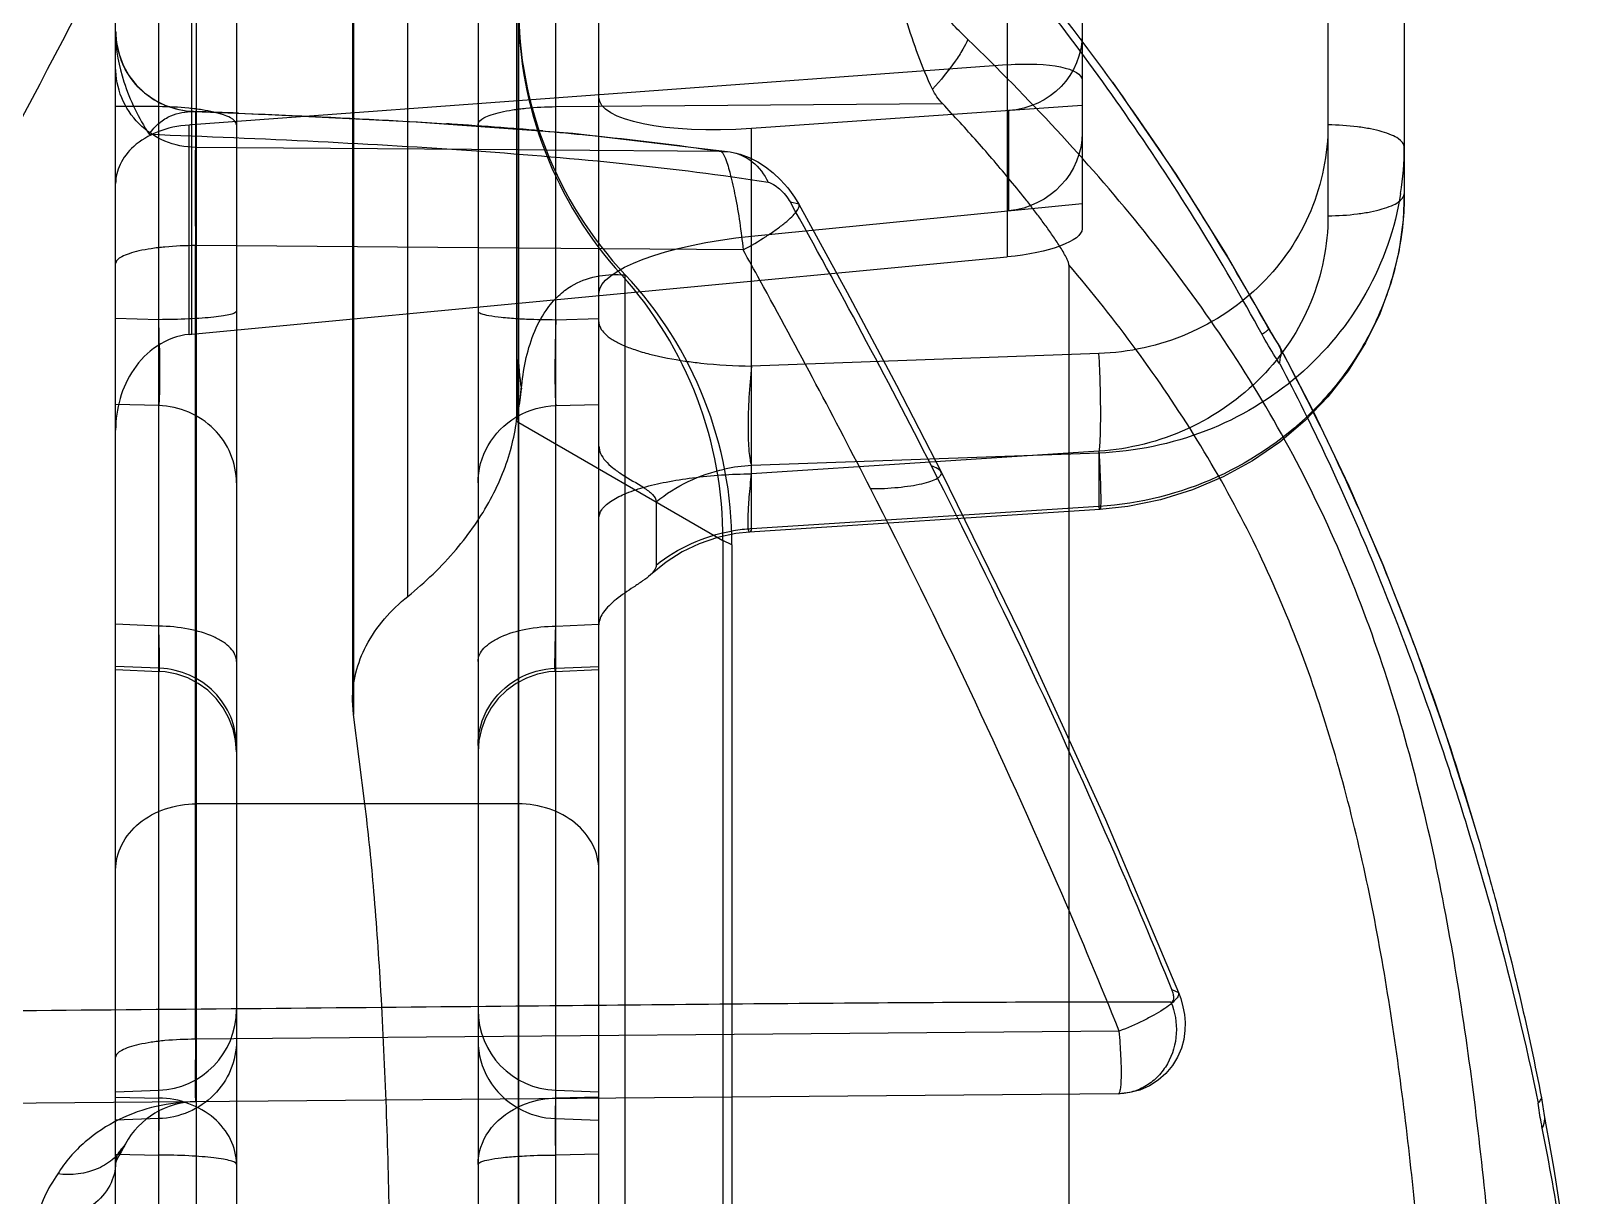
# Model space of a CAD drawing. Header units: millimetres. Extents: x 28656 to 29764, y -21384 to -20601.
# Drawn here: x 28895.61 to 28905.43, y -20740.61 to -20733.24 of the extents above; entities that cross this region are included whole.
import ezdxf

# ---------------------------------------------------------------- set-up
doc = ezdxf.new("R2010")
doc.units = ezdxf.units.MM
doc.header["$LTSCALE"] = 8
doc.layers.add('Cav-cor', color=30, linetype='Continuous')
doc.layers.add('dim', color=3, linetype='Continuous', lineweight=15)

# ---------------------------------------------------------------- blocks, each defined once
blk = doc.blocks.new('20160903.083130')
at = {"layer": 'Cav-cor', "color": 241}
for p, q in [((-0.2369, 23.4378), (-0.2369, 53.3917)), ((0.6556, 53.2434), (0.6556, 50.7042)), ((0.5371, 52.6975), (0.5371, 50.6598)), ((-0.2398, 52.2914), (-0.2398, 50.3998)), ((-0.7536, 50.5378), (-0.7536, 51.8818)), ((-0.7469, 51.8869), (-0.7469, 49.0643)), ((-0.8744, 46.3274), (-0.8744, 51.7583)), ((-0.1094, 46.3274), (-0.1094, 51.7588)), ((-0.8062, 46.7974), (-0.8062, 51.5036)), ((-0.1776, 46.7974), (-0.1776, 51.5036)), ((-0.6832, 51.3763), (-0.6832, 46.62)), ((-0.4994, 51.3845), (-0.4994, 49.9584)), ((-0.498, 51.3845), (-0.498, 49.936)), ((-0.4119, 50.1227), (-0.4119, 51.3845)), ((-0.3007, 51.3763), (-0.3007, 46.62)), ((1.0448, 51.3619), (1.0448, 50.7249)), ((1.1656, 51.3268), (1.1656, 50.7599)), ((-0.2369, 51.0584), (-0.2352, 51.0132)), ((0.5371, 50.964), (-0.7536, 50.8689)), ((-0.8062, 50.8977), (-0.8744, 50.8982)), ((-0.1776, 50.8977), (0.4345, 50.9025)), ((0.6556, 50.8996), (0.1322, 50.8631)), ((-0.7608, 50.8906), (-0.7513, 50.8899)), ((-0.7513, 50.8899), (-0.748, 50.8897)), ((-0.748, 50.8898), (-0.748, 50.8333)), ((-0.3985, 50.8738), (-0.1507, 50.8556)), ((0.5392, 50.8915), (0.5392, 50.7328)), ((-0.758, 50.5374), (-0.758, 50.8686)), ((-0.1507, 50.8556), (0.0983, 50.8263)), ((0.1322, 50.2295), (0.1322, 50.8631)), ((-0.6832, 50.8328), (-0.748, 50.8333)), ((-0.2369, 50.8293), (-0.6832, 50.8328)), ((-0.1929, 50.829), (-0.2369, 50.8293)), ((0.0841, 50.8268), (-0.1929, 50.829)), ((0.0841, 50.8268), (0.0982, 50.8262)), ((0.0982, 50.8262), (0.0983, 50.8261)), ((0.0879, 50.8219), (0.0908, 50.8156)), ((0.1322, 50.6927), (0.6556, 50.7442)), ((0.2071, 50.7435), (0.1937, 50.7463)), ((-0.748, 49.4219), (-0.748, 50.6778)), ((-0.6832, 50.6773), (-0.748, 50.6778)), ((-0.2369, 50.6738), (-0.6832, 50.6773)), ((-0.7536, 50.5378), (0.5371, 50.6598)), ((-0.1028, 50.6728), (-0.2369, 50.6738)), ((0.1189, 50.6711), (-0.1028, 50.6728)), ((-0.0738, 50.6318), (-0.0678, 50.6318)), ((-0.0678, 49.0135), (-0.0678, 50.6318)), ((0.6346, 50.6476), (0.6346, 48.659)), ((-0.8062, 50.5606), (-0.8744, 50.5623)), ((-0.1776, 50.5606), (-0.1094, 50.5623)), ((0.9506, 50.5467), (0.9513, 50.5464)), ((0.6823, 50.507), (0.1322, 50.4872)), ((0.9648, 50.5233), (0.9667, 50.5207)), ((0.9667, 50.5207), (0.9677, 50.519)), ((-0.8062, 50.4248), (-0.8744, 50.4265)), ((-0.1776, 50.4248), (-0.1094, 50.4265)), ((-0.2398, 50.3998), (0.087, 50.2111)), ((0.6823, 50.3524), (0.1322, 50.3168)), ((0.6823, 50.3495), (0.1322, 50.3297)), ((0.6823, 50.3495), (0.6823, 50.2651)), ((-0.0188, 50.2724), (-0.0188, 50.1721)), ((0.6838, 50.2603), (0.1292, 50.2243)), ((0.6823, 50.2651), (0.1322, 50.2295)), ((0.6831, 50.2652), (0.6823, 50.2651)), ((0.6838, 50.2603), (0.6823, 50.2651)), ((0.087, 50.2111), (0.087, 46.5596)), ((0.1013, 50.2043), (0.087, 50.2111)), ((0.1013, 50.2043), (0.1013, 46.5665)), ((-0.8062, 50.0757), (-0.8744, 50.0785)), ((-0.1776, 50.0757), (-0.1094, 50.0785)), ((-0.8745, 50.0069), (-0.8054, 50.004)), ((-0.8062, 50.009), (-0.8744, 50.0119)), ((-0.8062, 50.009), (-0.8054, 50.004)), ((-0.1776, 50.009), (-0.1785, 50.004)), ((-0.1785, 50.004), (-0.1094, 50.0069)), ((-0.1776, 50.009), (-0.1094, 50.0119)), ((-0.498, 49.936), (-0.4994, 49.9585)), ((-0.48, 49.7944), (-0.498, 49.936)), ((-0.2369, 49.7944), (-0.7469, 49.7944)), ((0.7976, 49.5005), (0.8081, 49.4957)), ((0.7144, 49.4347), (-0.748, 49.4219)), ((0.7131, 49.3357), (-1.7163, 49.3145)), ((-0.8744, 49.3387), (-0.8062, 49.3411)), ((-0.8744, 49.3303), (-0.8062, 49.3289)), ((-0.1776, 49.3411), (-0.1094, 49.3387)), ((-0.1094, 49.3303), (-0.1776, 49.3289)), ((-0.8062, 49.2963), (-0.8744, 49.294)), ((-0.1776, 49.2963), (-0.1094, 49.294)), ((-0.8744, 49.2401), (-0.8062, 49.2387)), ((-0.1094, 49.2401), (-0.1776, 49.2387)), ((-0.8744, 49.2263), (-0.8744, 49.2264))]:
    blk.add_line(p, q, dxfattribs=at)
for points in [[(-0.8744, 51.017), (-0.873, 50.9985), (-0.8691, 50.9808)], [(-0.8691, 50.9808), (-0.8625, 50.9635), (-0.8534, 50.9472), (-0.842, 50.9324), (-0.8286, 50.9194), (-0.8134, 50.9085), (-0.7968, 50.9), (-0.7792, 50.894), (-0.7608, 50.8906)], [(0.7035, 50.9365), (0.8038, 50.791), (0.8845, 50.6624), (0.9513, 50.5464)], [(-0.7512, 50.8899), (-0.643, 50.8859), (-0.3985, 50.8738)], [(0.0982, 50.8262), (0.1142, 50.8226), (0.1285, 50.8174), (0.142, 50.8106), (0.1546, 50.8025), (0.1666, 50.793), (0.1783, 50.7819), (0.1897, 50.7692), (0.2004, 50.7545), (0.2071, 50.7435)], [(1.1656, 50.7599), (1.1638, 50.7187), (1.1568, 50.6681), (1.1444, 50.6184), (1.1268, 50.5701), (1.1042, 50.5237), (1.0767, 50.4797), (1.0448, 50.4386), (1.0086, 50.4009), (0.9686, 50.3669), (0.9252, 50.337), (0.879, 50.3117), (0.8303, 50.2911), (0.7797, 50.2755), (0.7277, 50.265), (0.6838, 50.2603)], [(0.2071, 50.7435), (0.2838, 50.6035), (0.3616, 50.4571), (0.4322, 50.3199)], [(0.9513, 50.5464), (0.9549, 50.54), (0.9618, 50.5284), (0.9667, 50.5207)], [(0.9677, 50.519), (1.0207, 50.417), (1.0777, 50.2977), (1.1316, 50.1731), (1.1823, 50.0435), (1.2297, 49.909), (1.2738, 49.7698), (1.2811, 49.7453)], [(0.4322, 50.3199), (0.558, 50.0637), (0.6927, 49.7694), (0.8081, 49.4957)], [(0.1291, 50.2243), (0.1075, 50.222), (0.0781, 50.2158), (0.0496, 50.2061), (0.0225, 50.1932), (-0.003, 50.1771), (-0.0277, 50.157)], [(-0.6832, 49.8767), (-0.6845, 49.8947), (-0.6884, 49.9128), (-0.695, 49.9302), (-0.704, 49.9465), (-0.7153, 49.9612), (-0.7286, 49.9742), (-0.7436, 49.9851), (-0.7601, 49.9937), (-0.7777, 49.9998), (-0.7959, 50.0033), (-0.8054, 50.0041)], [(-0.1785, 50.0041), (-0.1886, 50.0032), (-0.2068, 49.9997), (-0.2242, 49.9935), (-0.2406, 49.9849), (-0.2556, 49.9739), (-0.2688, 49.961), (-0.28, 49.9462), (-0.289, 49.93), (-0.2955, 49.9127), (-0.2994, 49.8946), (-0.3007, 49.8767)], [(0.8081, 49.4957), (0.8116, 49.4862), (0.8152, 49.4734), (0.8175, 49.461), (0.8186, 49.4484), (0.8184, 49.4355), (0.8165, 49.4217), (0.8127, 49.4077), (0.8067, 49.3937), (0.7986, 49.3802), (0.7883, 49.3679), (0.7761, 49.3571), (0.7622, 49.3482), (0.747, 49.3415), (0.7309, 49.3374), (0.7131, 49.3357)], [(-0.8588, 49.2565), (-0.861, 49.2527), (-0.8659, 49.2439), (-0.8696, 49.2372), (-0.872, 49.2324), (-0.8735, 49.2291), (-0.8742, 49.2271), (-0.8744, 49.2263), (-0.8744, 49.2263)]]:
    blk.add_lwpolyline(points, dxfattribs=at)
for centre, radius, start, end in [((77.0006, 9.3123), 88.5084, 151.732761, 152.943348), ((-2.6037, 48.5419), 4.0831, 35.9066, 38.8327), ((0.3881, 51.0593), 0.625, 180, 223.1593), ((0.3871, 51.0525), 0.624, 180.0042, 222.3922), ((-0.7494, 51.0173), 0.125, 180.011, 182.0279), ((-0.7455, 51.0175), 0.1289, 182.0977, 201.4429), ((-0.7487, 51.0165), 0.1256, 201.5108, 202.9953), ((-0.7476, 51.0166), 0.1265, 224.0069, 225.6952), ((-2.3427, 48.732), 3.7602, 28.8547, 35.8921), ((-0.7478, 51.0155), 0.1255, 247.0111, 247.4728), ((-0.7469, 51.0147), 0.1249, 268.0264, 269.4948), ((-1.3449, 33.5249), 17.3752, 87.80724, 88.03154), ((-0.9614, 41.5196), 9.3709, 86.04921, 86.26428), ((-0.8601, 42.976), 7.911, 85.45776, 86.05432), ((-0.7489, 44.4001), 6.4826, 85.12656, 85.44021), ((0.6938, 50.8339), 0.4718, 351.0404, 359.9862), ((-10.5668, 44.7174), 12.3344, 27.06256, 29.26104), ((-10.849, 44.5718), 12.5497, 28.82775, 29.07877), ((-0.5355, 50.2143), 0.6225, 359.7101, 42.1221), ((-0.5325, 50.2164), 0.6189, 41.8081, 42.1579), ((-0.5237, 50.2043), 0.625, 0, 43.1593), ((-10.6761, 44.6652), 12.3532, 27.1029, 28.83452), ((-4.1386, 50.4626), 3.3339, 0.9855, 1.6846), ((1.2464, 50.7092), 0.3375, 208.7816, 213.4211), ((-2.3016, 50.5083), 2.0647, 356.9871, 359.9956), ((0.1109, 50.5083), 0.3478, 180.0225, 189.4646), ((-0.749, 50.5013), 0.5192, 348.7247, 354.451), ((-0.7471, 50.5011), 0.5174, 350.4724, 354.4508), ((-0.1744, 50.2959), 0.1287, 119.5551, 120.9869), ((-0.7613, 50.5034), 0.5317, 348.7616, 350.4822), ((0.1456, 50.0647), 0.2654, 92.896, 102.203), ((0.1456, 49.9645), 0.2653, 93.7321, 99.8936), ((0.1455, 49.9665), 0.2633, 92.8842, 93.7266), ((-0.8106, 49.8793), 0.1298, 87.2447, 88.0771), ((-0.8107, 49.4685), 0.1275, 272, 359.9995), ((-0.1732, 49.4685), 0.1275, 180.0005, 268), ((1.851, 49.3885), 0.472, 187.2428, 190.6558), ((-0.7469, 49.1955), 0.1275, 90.5, 151.3938)]:
    blk.add_arc(centre, radius, start, end, dxfattribs=at)
at = {"layer": 'Cav-cor', "color": 241, "extrusion": (0, 0, -1)}
for centre, major_axis, ratio, start_param, end_param in [((0.5281, 51.0137), (-0.1256, 0.0231), 0.958711, 2.966811, 4.450341), ((0.5306, 50.9285), (-0.125, -0.012), 0.277541, 1.649736, 3.168173), ((0.1456, 50.9344), (-0.2549, -0.0232), 0.273545, 4.789625, 6.308061), ((-0.7469, 50.9052), (-0.1275, -0.0122), 0.277541, 4.791329, 4.826236), ((0.5281, 50.8547), (-0.1256, -0.0231), 0.958711, 3.316374, 4.799904), ((0.5306, 50.6943), (-0.125, -0.0108), 0.277968, 3.165655, 4.684092), ((0.1456, 50.6236), (-0.2549, -0.0232), 0.273545, 0.024876, 1.543312), ((-0.7469, 50.5027), (-0.1275, -0.011), 0.277968, 1.507593, 1.542499)]:
    blk.add_ellipse(centre, major_axis=major_axis, ratio=ratio, start_param=start_param, end_param=end_param, dxfattribs=at)
at = {"layer": 'Cav-cor', "color": 241}
for points, knots in [([(0.9404, 50.5372), (0.8767, 50.6539), (0.7373, 50.8791), (0.5758, 51.0888), (0.4912, 51.1892)], [0, 0, 0, 0, 0.503067, 1, 1, 1, 1]), ([(0.4746, 51.0041), (0.4671, 51.0113), (0.4524, 51.0261), (0.4315, 51.0492), (0.4121, 51.0731), (0.3953, 51.0971), (0.3842, 51.1171), (0.3785, 51.1323), (0.3758, 51.1441), (0.3767, 51.1555), (0.3835, 51.1624), (0.3876, 51.1641), (0.3898, 51.1647)], [0, 0, 0, 0, 0.155728, 0.312722, 0.467978, 0.617052, 0.751544, 0.809698, 0.859534, 0.934428, 0.966366, 1, 1, 1, 1]), ([(0.4189, 50.9253), (0.4103, 50.9429), (0.3955, 50.9788), (0.3775, 51.0322), (0.3639, 51.0818), (0.3576, 51.1137), (0.3564, 51.1284)], [0, 0, 0, 0, 0.275517, 0.545002, 0.792288, 1, 1, 1, 1]), ([(-1.7591, 49.4604), (-1.6775, 49.62), (-1.5221, 49.9212), (-1.2394, 50.4657), (-1.0379, 50.8504), (-0.9105, 51.0936)], [0, 0, 0, 0, 0.29215, 0.552454, 1, 1, 1, 1]), ([(-0.8744, 51.0128), (-0.8744, 50.9872), (-0.8631, 50.931), (-0.8382, 50.8798), (-0.8215, 50.854)], [0, 0, 0, 0, 0.453939, 1, 1, 1, 1]), ([(0.4746, 51.0041), (0.4724, 50.9987), (0.4661, 50.9868), (0.4483, 50.9599), (0.4314, 50.9394), (0.4189, 50.9253)], [0, 0, 0, 0, 0.179357, 0.414365, 1, 1, 1, 1]), ([(1.3602, 48.0555), (1.3551, 48.1872), (1.3446, 48.4507), (1.3239, 48.8458), (1.296, 49.1746), (1.2628, 49.4365), (1.2199, 49.6972), (1.1568, 49.955), (1.0625, 50.2028), (0.9739, 50.3815), (0.8682, 50.5512), (0.708, 50.7648), (0.5707, 50.9113), (0.4746, 51.0041)], [0, 0, 0, 0, 0.124432, 0.248945, 0.373515, 0.435825, 0.498169, 0.622937, 0.685499, 0.748177, 0.810985, 0.873906, 1, 1, 1, 1]), ([(-0.748, 50.8333), (-0.7645, 50.8334), (-0.7978, 50.8402), (-0.8398, 50.8685), (-0.8678, 50.9106), (-0.8744, 50.9438), (-0.8744, 50.9602)], [0, 0, 0, 0, 0.250494, 0.500697, 0.750492, 1, 1, 1, 1]), ([(0.6346, 50.6476), (0.6346, 50.6493), (0.6335, 50.6526), (0.6308, 50.6587), (0.6267, 50.6661), (0.6214, 50.6748), (0.6141, 50.6862), (0.6045, 50.7001), (0.5926, 50.7166), (0.5804, 50.7328), (0.5638, 50.7542), (0.5425, 50.7806), (0.5163, 50.8118), (0.4807, 50.8527), (0.4532, 50.8827), (0.4345, 50.9025)], [0, 0, 0, 0, 0.01553, 0.031065, 0.062208, 0.093377, 0.124564, 0.18697, 0.24941, 0.311874, 0.37436, 0.49938, 0.624462, 0.749596, 1, 1, 1, 1]), ([(-0.8214, 50.854), (-0.8168, 50.8608), (-0.8065, 50.8723), (-0.783, 50.8867), (-0.7634, 50.8903), (-0.7513, 50.8899)], [0, 0, 0, 0, 0.303339, 0.55499, 1, 1, 1, 1]), ([(-0.6832, 50.8692), (-0.6832, 50.8739), (-0.6922, 50.8804), (-0.7046, 50.8853), (-0.72, 50.8895), (-0.7383, 50.8929), (-0.7674, 50.8965), (-0.7904, 50.8976), (-0.8062, 50.8977)], [0, 0, 0, 0, 0.10883, 0.203336, 0.324764, 0.470155, 0.635055, 1, 1, 1, 1]), ([(-0.6801, 50.8873), (-0.6517, 50.8862), (-0.5419, 50.8817), (-0.4322, 50.8759), (-0.3508, 50.8706)], [0, 0, 0, 0, 0.258202, 1, 1, 1, 1]), ([(-0.3007, 50.8692), (-0.3007, 50.8739), (-0.2917, 50.8804), (-0.2792, 50.8853), (-0.2639, 50.8895), (-0.2455, 50.8929), (-0.2164, 50.8965), (-0.1934, 50.8976), (-0.1776, 50.8977)], [0, 0, 0, 0, 0.10883, 0.203336, 0.324764, 0.470155, 0.635055, 1, 1, 1, 1]), ([(-0.758, 50.8686), (-0.7754, 50.8675), (-0.8071, 50.8608), (-0.8454, 50.8382), (-0.869, 50.8088), (-0.8744, 50.7863), (-0.8744, 50.7759)], [0, 0, 0, 0, 0.321217, 0.588448, 0.807347, 1, 1, 1, 1]), ([(-0.8215, 50.854), (-0.7322, 50.8508), (-0.5594, 50.8436), (-0.3079, 50.829), (-0.0702, 50.8092), (0.0835, 50.79), (0.1584, 50.7781)], [0, 0, 0, 0, 0.272632, 0.527567, 0.768622, 1, 1, 1, 1]), ([(-0.1982, 50.8593), (-0.1742, 50.8572), (-0.0798, 50.8486), (0.0143, 50.8374), (0.0841, 50.8268)], [0, 0, 0, 0, 0.25485, 1, 1, 1, 1]), ([(1.0448, 50.8689), (1.0448, 50.8227), (1.026, 50.729), (0.9456, 50.6103), (0.8253, 50.5296), (0.7301, 50.5087), (0.6823, 50.507)], [0, 0, 0, 0, 0.246179, 0.493941, 0.745221, 1, 1, 1, 1]), ([(1.1656, 50.8338), (1.1656, 50.8391), (1.1575, 50.8472), (1.1447, 50.8534), (1.1297, 50.8586), (1.1116, 50.8628), (1.083, 50.8673), (1.0604, 50.8687), (1.0448, 50.8689)], [0, 0, 0, 0, 0.121266, 0.217054, 0.337633, 0.480709, 0.642371, 1, 1, 1, 1]), ([(-0.748, 50.8333), (-0.7482, 50.8315), (-0.7483, 50.8261), (-0.7485, 50.8154), (-0.7486, 50.7998), (-0.7486, 50.7713), (-0.7485, 50.7302), (-0.7482, 50.6958), (-0.748, 50.6778)], [0, 0, 0, 0, 0.034466, 0.104252, 0.206245, 0.335843, 0.653393, 1, 1, 1, 1]), ([(0.0841, 50.8268), (0.0844, 50.8266), (0.086, 50.8252), (0.0871, 50.8234), (0.0879, 50.8219)], [0, 0, 0, 0, 0.18898, 1, 1, 1, 1]), ([(0.0983, 50.8261), (0.1109, 50.8242), (0.1364, 50.8127), (0.1527, 50.7905), (0.1584, 50.7781)], [0, 0, 0, 0, 0.482936, 1, 1, 1, 1]), ([(0.0908, 50.8156), (0.094, 50.8076), (0.0998, 50.7879), (0.107, 50.7541), (0.114, 50.7141), (0.1173, 50.6856), (0.1189, 50.6711)], [0, 0, 0, 0, 0.174531, 0.417521, 0.703139, 1, 1, 1, 1]), ([(0.1584, 50.7781), (0.1615, 50.7776), (0.168, 50.7744), (0.1807, 50.7645), (0.1893, 50.7542), (0.1937, 50.7463)], [0, 0, 0, 0, 0.192583, 0.435855, 1, 1, 1, 1]), ([(1.1598, 50.7605), (1.1512, 50.7055), (1.1134, 50.5972), (1.0039, 50.4644), (0.8545, 50.3753), (0.7398, 50.3518), (0.6823, 50.3495)], [0, 0, 0, 0, 0.245905, 0.494094, 0.745607, 1, 1, 1, 1]), ([(1.1656, 50.7599), (1.1656, 50.729), (1.1594, 50.6667), (1.1321, 50.5767), (1.0876, 50.4931), (1.0077, 50.3941), (0.8741, 50.3007), (0.747, 50.2692), (0.6831, 50.2652)], [0, 0, 0, 0, 0.122594, 0.245814, 0.369877, 0.494896, 0.746464, 1, 1, 1, 1]), ([(1.0448, 50.7249), (1.0604, 50.7251), (1.083, 50.7265), (1.1116, 50.731), (1.1297, 50.7352), (1.1447, 50.7404), (1.1575, 50.7466), (1.1656, 50.7547), (1.1656, 50.7599)], [0, 0, 0, 0, 0.357624, 0.519284, 0.66236, 0.78294, 0.87873, 1, 1, 1, 1]), ([(0.1189, 50.6711), (0.1313, 50.6776), (0.149, 50.688), (0.1708, 50.7027), (0.1845, 50.7131), (0.1954, 50.7226), (0.2029, 50.7309), (0.2074, 50.7374), (0.2079, 50.7421), (0.2071, 50.7435)], [0, 0, 0, 0, 0.358732, 0.52502, 0.673066, 0.797158, 0.893184, 0.95905, 1, 1, 1, 1]), ([(1.0448, 50.7249), (1.0448, 50.6784), (1.0258, 50.5838), (0.9456, 50.4634), (0.8258, 50.3795), (0.7303, 50.3556), (0.6823, 50.3524)], [0, 0, 0, 0, 0.245132, 0.493797, 0.746046, 1, 1, 1, 1]), ([(-0.748, 50.6778), (-0.7642, 50.6778), (-0.7877, 50.6768), (-0.8175, 50.6733), (-0.8365, 50.6698), (-0.8521, 50.6657), (-0.8639, 50.661), (-0.8717, 50.6561), (-0.8744, 50.6513), (-0.8744, 50.6493)], [0, 0, 0, 0, 0.362294, 0.526773, 0.672089, 0.793595, 0.888163, 0.954921, 1, 1, 1, 1]), ([(-0.2322, 50.4511), (-0.2293, 50.4805), (-0.2211, 50.5243), (-0.1966, 50.5728), (-0.1753, 50.598), (-0.1491, 50.618), (-0.1149, 50.6309), (-0.0871, 50.6325), (-0.0738, 50.6318)], [0, 0, 0, 0, 0.329336, 0.487534, 0.600681, 0.693277, 0.851756, 1, 1, 1, 1]), ([(1.244, 48.0307), (1.2401, 48.145), (1.2322, 48.3735), (1.2174, 48.7161), (1.1942, 49.0583), (1.1574, 49.3993), (1.0984, 49.7372), (1.0167, 50.0121), (0.9238, 50.2213), (0.8118, 50.4215), (0.7088, 50.5602), (0.6346, 50.6476)], [0, 0, 0, 0, 0.124995, 0.249976, 0.37493, 0.499845, 0.624716, 0.749563, 0.812072, 0.874656, 1, 1, 1, 1]), ([(-0.6832, 50.5739), (-0.6832, 50.5728), (-0.6869, 50.5704), (-0.6936, 50.5685), (-0.7051, 50.5663), (-0.72, 50.5644), (-0.7384, 50.5628), (-0.7675, 50.5612), (-0.7904, 50.5607), (-0.8062, 50.5606)], [0, 0, 0, 0, 0.027653, 0.086475, 0.178592, 0.301218, 0.450348, 0.620803, 1, 1, 1, 1]), ([(-0.3007, 50.5739), (-0.3007, 50.5732), (-0.2992, 50.5716), (-0.2936, 50.5693), (-0.2815, 50.5666), (-0.262, 50.5642), (-0.2466, 50.563), (-0.2379, 50.5624)], [0, 0, 0, 0, 0.031313, 0.087186, 0.286714, 0.597237, 1, 1, 1, 1]), ([(-0.2379, 50.5624), (-0.2332, 50.5621), (-0.2131, 50.5611), (-0.193, 50.5607), (-0.1776, 50.5606)], [0, 0, 0, 0, 0.234756, 1, 1, 1, 1]), ([(-0.1776, 50.5606), (-0.178, 50.5459), (-0.1787, 50.5177), (-0.1791, 50.4789), (-0.1788, 50.4483), (-0.1783, 50.4312), (-0.1776, 50.4248)], [0, 0, 0, 0, 0.325193, 0.622936, 0.857263, 1, 1, 1, 1]), ([(-0.1094, 50.5574), (-0.1094, 50.5541), (-0.1074, 50.5469), (-0.0997, 50.5374), (-0.0877, 50.5285), (-0.0717, 50.5202), (-0.0517, 50.5125), (-0.0186, 50.5029), (0.0084, 50.4979), (0.0274, 50.4951)], [0, 0, 0, 0, 0.062216, 0.136483, 0.229518, 0.343814, 0.479607, 0.635725, 1, 1, 1, 1]), ([(-0.758, 50.5374), (-0.776, 50.5355), (-0.8108, 50.5224), (-0.8481, 50.4838), (-0.8697, 50.4366), (-0.8744, 50.4027), (-0.8744, 50.3859)], [0, 0, 0, 0, 0.260794, 0.512731, 0.757958, 1, 1, 1, 1]), ([(0.9513, 50.5464), (0.9514, 50.5461), (0.9504, 50.5448), (0.9485, 50.5431), (0.9449, 50.5403), (0.942, 50.5383), (0.9403, 50.5372)], [0, 0, 0, 0, 0.079851, 0.27077, 0.578925, 1, 1, 1, 1]), ([(0.9686, 50.4907), (0.9661, 50.4944), (0.9561, 50.5095), (0.9469, 50.5252), (0.9404, 50.5372)], [0, 0, 0, 0, 0.246109, 1, 1, 1, 1]), ([(-0.8053, 50.5199), (-0.8049, 50.5), (-0.8046, 50.4728), (-0.8052, 50.4411), (-0.8057, 50.4293), (-0.8062, 50.4248)], [0, 0, 0, 0, 0.62953, 0.855803, 1, 1, 1, 1]), ([(0.6823, 50.3495), (0.6828, 50.3525), (0.6836, 50.3601), (0.6848, 50.3804), (0.6852, 50.4134), (0.6845, 50.4583), (0.6832, 50.4905), (0.6823, 50.507)], [0, 0, 0, 0, 0.059057, 0.145404, 0.386039, 0.685992, 1, 1, 1, 1]), ([(0.9648, 50.5233), (1.0327, 50.3976), (1.1516, 50.143), (1.2423, 49.8772), (1.2811, 49.7453)], [0, 0, 0, 0, 0.509573, 1, 1, 1, 1]), ([(0.9677, 50.519), (0.9687, 50.5172), (0.9701, 50.5133), (0.9707, 50.508), (0.9702, 50.5037), (0.9685, 50.4988), (0.9681, 50.4947), (0.9679, 50.4918)], [0, 0, 0, 0, 0.217319, 0.446066, 0.561893, 0.679579, 1, 1, 1, 1]), ([(0.0274, 50.4951), (0.0356, 50.4939), (0.0704, 50.4896), (0.1055, 50.4876), (0.1322, 50.4872)], [0, 0, 0, 0, 0.238632, 1, 1, 1, 1]), ([(0.1322, 50.4872), (0.1305, 50.4707), (0.1278, 50.4384), (0.1265, 50.3991), (0.1269, 50.3706), (0.1279, 50.3535), (0.1295, 50.3401), (0.1311, 50.3326), (0.1322, 50.3297)], [0, 0, 0, 0, 0.314194, 0.614923, 0.745228, 0.855187, 0.940896, 1, 1, 1, 1]), ([(0.9686, 50.4907), (1.0199, 50.3935), (1.1118, 50.1974), (1.223, 49.8993), (1.3114, 49.6078), (1.3581, 49.4152), (1.3778, 49.3208)], [0, 0, 0, 0, 0.26527, 0.521949, 0.767266, 1, 1, 1, 1]), ([(-0.4119, 50.1227), (-0.3843, 50.1451), (-0.3351, 50.1923), (-0.279, 50.2727), (-0.2448, 50.3567), (-0.2369, 50.4146), (-0.2369, 50.4427)], [0, 0, 0, 0, 0.283322, 0.539953, 0.776144, 1, 1, 1, 1]), ([(-0.6832, 50.3023), (-0.6832, 50.3179), (-0.6896, 50.3497), (-0.7169, 50.3898), (-0.7577, 50.4171), (-0.79, 50.4242), (-0.8062, 50.4248)], [0, 0, 0, 0, 0.245517, 0.493639, 0.745461, 1, 1, 1, 1]), ([(-0.3007, 50.3023), (-0.3007, 50.3228), (-0.2894, 50.3649), (-0.2586, 50.3955), (-0.2407, 50.4063)], [0, 0, 0, 0, 0.496001, 1, 1, 1, 1]), ([(-0.1094, 50.3607), (-0.1094, 50.3566), (-0.1072, 50.3479), (-0.099, 50.3364), (-0.087, 50.3255), (-0.0666, 50.3113), (-0.0469, 50.3006), (-0.031, 50.2898), (-0.0233, 50.2833), (-0.0188, 50.2767), (-0.0188, 50.2724)], [0, 0, 0, 0, 0.092553, 0.197841, 0.321335, 0.46188, 0.765887, 0.837006, 0.900731, 1, 1, 1, 1]), ([(0.6823, 50.3524), (0.6826, 50.3461), (0.6833, 50.3338), (0.684, 50.3162), (0.6846, 50.3004), (0.6849, 50.2869), (0.6851, 50.276), (0.685, 50.2687), (0.6847, 50.2644), (0.6845, 50.2622), (0.6843, 50.2611), (0.684, 50.2603), (0.6838, 50.2603)], [0, 0, 0, 0, 0.207175, 0.400032, 0.572507, 0.71994, 0.838858, 0.926222, 0.957447, 0.980098, 0.994069, 1, 1, 1, 1]), ([(-0.1094, 50.2466), (-0.1094, 50.2513), (-0.1063, 50.2588), (-0.099, 50.2669), (-0.0874, 50.2759), (-0.0674, 50.286), (-0.0377, 50.2961), (-0.0015, 50.3045), (0.0399, 50.311), (0.0851, 50.3153), (0.1163, 50.3166), (0.1322, 50.3168)], [0, 0, 0, 0, 0.053346, 0.086162, 0.124595, 0.219927, 0.340126, 0.482666, 0.643601, 0.818114, 1, 1, 1, 1]), ([(-0.0188, 50.2724), (-0.0032, 50.285), (0.0313, 50.3067), (0.0698, 50.3198), (0.0896, 50.3241)], [0, 0, 0, 0, 0.498163, 1, 1, 1, 1]), ([(0.1291, 50.2243), (0.1284, 50.2243), (0.1273, 50.2272), (0.127, 50.2316), (0.1266, 50.24), (0.1269, 50.2508), (0.1276, 50.2645), (0.1292, 50.2867), (0.1309, 50.3044), (0.1322, 50.3168)], [0, 0, 0, 0, 0.021543, 0.074611, 0.16138, 0.280119, 0.427735, 0.600164, 1, 1, 1, 1]), ([(0.3206, 50.2932), (0.328, 50.2932), (0.3426, 50.2935), (0.3638, 50.2951), (0.3835, 50.2974), (0.4009, 50.3006), (0.4152, 50.3044), (0.4247, 50.3083), (0.4298, 50.312), (0.4321, 50.3145), (0.433, 50.3173), (0.4326, 50.3191), (0.4322, 50.3199)], [0, 0, 0, 0, 0.18352, 0.361872, 0.528371, 0.676785, 0.800875, 0.894607, 0.929316, 0.9565, 0.9785, 1, 1, 1, 1]), ([(0.4322, 50.3199), (0.4311, 50.322), (0.426, 50.3258), (0.4205, 50.3279), (0.417, 50.3291)], [0, 0, 0, 0, 0.393542, 1, 1, 1, 1]), ([(0.7976, 49.5005), (0.769, 49.5709), (0.6512, 49.8511), (0.5207, 50.126), (0.4171, 50.3291)], [0, 0, 0, 0, 0.249868, 1, 1, 1, 1]), ([(0.7144, 49.4347), (0.6849, 49.5077), (0.5633, 49.7982), (0.4282, 50.0829), (0.3206, 50.2932)], [0, 0, 0, 0, 0.24988, 1, 1, 1, 1]), ([(-0.0188, 50.1721), (-0.0018, 50.1859), (0.036, 50.2091), (0.0784, 50.2221), (0.1001, 50.2259)], [0, 0, 0, 0, 0.498053, 1, 1, 1, 1]), ([(0.1322, 50.2295), (0.1318, 50.2282), (0.1311, 50.2265), (0.1298, 50.2244), (0.1291, 50.2243)], [0, 0, 0, 0, 0.679209, 1, 1, 1, 1]), ([(-0.0188, 50.1721), (-0.0188, 50.1708), (-0.0199, 50.1649), (-0.0242, 50.1602), (-0.0277, 50.157)], [0, 0, 0, 0, 0.214541, 1, 1, 1, 1]), ([(-0.0277, 50.157), (-0.0315, 50.1533), (-0.0405, 50.1467), (-0.0591, 50.1344), (-0.0775, 50.1222), (-0.0932, 50.1086), (-0.1042, 50.0963), (-0.1094, 50.0849), (-0.1094, 50.0777)], [0, 0, 0, 0, 0.13645, 0.284937, 0.574092, 0.702466, 0.815796, 1, 1, 1, 1]), ([(-0.4994, 49.9584), (-0.4994, 49.9731), (-0.4956, 50.003), (-0.4723, 50.063), (-0.4384, 50.1013), (-0.4119, 50.1227)], [0, 0, 0, 0, 0.228852, 0.466709, 1, 1, 1, 1]), ([(-0.6832, 50.0198), (-0.6832, 50.0234), (-0.685, 50.0313), (-0.6925, 50.0417), (-0.7042, 50.0511), (-0.726, 50.0628), (-0.7606, 50.0726), (-0.7903, 50.0754), (-0.8062, 50.0757)], [0, 0, 0, 0, 0.075285, 0.161014, 0.262986, 0.382905, 0.670873, 1, 1, 1, 1]), ([(-0.8054, 50.004), (-0.8052, 50.004), (-0.8052, 50.0047), (-0.805, 50.0054), (-0.805, 50.0071), (-0.8049, 50.0092), (-0.8049, 50.0119), (-0.8049, 50.0167), (-0.8049, 50.0241), (-0.8051, 50.0345), (-0.8054, 50.0468), (-0.8057, 50.0607), (-0.8061, 50.0705), (-0.8062, 50.0757)], [0, 0, 0, 0, 0.004735, 0.017763, 0.039302, 0.069308, 0.107683, 0.154211, 0.270719, 0.41666, 0.589248, 0.785213, 1, 1, 1, 1]), ([(-0.3007, 50.0198), (-0.3007, 50.0234), (-0.2988, 50.0313), (-0.2913, 50.0417), (-0.2796, 50.0511), (-0.2578, 50.0628), (-0.2233, 50.0726), (-0.1935, 50.0754), (-0.1776, 50.0757)], [0, 0, 0, 0, 0.075285, 0.161014, 0.262986, 0.382905, 0.670873, 1, 1, 1, 1]), ([(-0.1785, 50.004), (-0.1786, 50.004), (-0.1787, 50.0047), (-0.1788, 50.0054), (-0.1789, 50.0071), (-0.1789, 50.0092), (-0.179, 50.0119), (-0.179, 50.0167), (-0.1789, 50.0241), (-0.1787, 50.0345), (-0.1785, 50.0468), (-0.1781, 50.0607), (-0.1778, 50.0705), (-0.1776, 50.0757)], [0, 0, 0, 0, 0.004735, 0.017763, 0.039302, 0.069308, 0.107683, 0.154211, 0.270719, 0.41666, 0.589248, 0.785213, 1, 1, 1, 1]), ([(-0.6832, 49.8865), (-0.6832, 49.902), (-0.6895, 49.9334), (-0.7163, 49.9733), (-0.7564, 50.0008), (-0.7883, 50.0082), (-0.8043, 50.0089)], [0, 0, 0, 0, 0.245542, 0.493655, 0.745415, 1, 1, 1, 1]), ([(-0.3007, 49.8865), (-0.3007, 49.9076), (-0.2888, 49.9508), (-0.2565, 49.9816), (-0.2379, 49.9921)], [0, 0, 0, 0, 0.495839, 1, 1, 1, 1]), ([(-0.8744, 49.6895), (-0.8744, 49.7032), (-0.8672, 49.732), (-0.838, 49.7667), (-0.7959, 49.7893), (-0.7634, 49.7944), (-0.7469, 49.7944)], [0, 0, 0, 0, 0.227292, 0.4685, 0.728117, 1, 1, 1, 1]), ([(-0.441, 49.1399), (-0.4435, 49.263), (-0.4496, 49.4382), (-0.4649, 49.6563), (-0.4745, 49.7514), (-0.48, 49.7944)], [0, 0, 0, 0, 0.563189, 0.801478, 1, 1, 1, 1]), ([(-0.1094, 49.6895), (-0.1094, 49.7032), (-0.1166, 49.732), (-0.1458, 49.7667), (-0.188, 49.7893), (-0.2204, 49.7944), (-0.2369, 49.7944)], [0, 0, 0, 0, 0.227292, 0.4685, 0.728117, 1, 1, 1, 1]), ([(1.2811, 49.7453), (1.2914, 49.7101), (1.33, 49.5726), (1.3625, 49.4333), (1.3828, 49.329)], [0, 0, 0, 0, 0.256563, 1, 1, 1, 1]), ([(0.7962, 49.4806), (0.7974, 49.4806), (0.8001, 49.4818), (0.8011, 49.4869), (0.8002, 49.4932), (0.7986, 49.4979), (0.7976, 49.5005)], [0, 0, 0, 0, 0.149118, 0.343259, 0.63535, 1, 1, 1, 1]), ([(0.7962, 49.4806), (0.642, 49.4809), (0.2963, 49.4795), (-0.5555, 49.4709), (-1.253, 49.4647), (-1.7591, 49.4604)], [0, 0, 0, 0, 0.181125, 0.405806, 1, 1, 1, 1]), ([(0.7962, 49.4806), (0.8028, 49.4652), (0.8086, 49.4309), (0.7965, 49.3895), (0.7768, 49.363), (0.7581, 49.3477), (0.7364, 49.3381), (0.7208, 49.3358), (0.7131, 49.3357)], [0, 0, 0, 0, 0.257681, 0.513677, 0.63908, 0.761536, 0.881666, 1, 1, 1, 1]), ([(0.8081, 49.4957), (0.8087, 49.4942), (0.8078, 49.4896), (0.8028, 49.4836), (0.7946, 49.4762), (0.7831, 49.4682), (0.7687, 49.4596), (0.7458, 49.4477), (0.7273, 49.4397), (0.7144, 49.4347)], [0, 0, 0, 0, 0.04261, 0.108933, 0.204643, 0.328046, 0.475264, 0.640885, 1, 1, 1, 1]), ([(0.7131, 49.3357), (0.714, 49.3357), (0.7151, 49.3375), (0.7158, 49.34), (0.7168, 49.3447), (0.7175, 49.3526), (0.7181, 49.3702), (0.7172, 49.3979), (0.7155, 49.4216), (0.7144, 49.4347)], [0, 0, 0, 0, 0.025955, 0.04958, 0.081303, 0.169135, 0.288055, 0.605997, 1, 1, 1, 1]), ([(-0.748, 49.4219), (-0.7642, 49.4219), (-0.7877, 49.4209), (-0.8175, 49.4174), (-0.8365, 49.4139), (-0.8521, 49.4098), (-0.8639, 49.4051), (-0.8717, 49.4002), (-0.8744, 49.3954), (-0.8744, 49.3934)], [0, 0, 0, 0, 0.362294, 0.526773, 0.672089, 0.793595, 0.888163, 0.954921, 1, 1, 1, 1]), ([(-0.6832, 49.4196), (-0.6832, 49.4039), (-0.6896, 49.372), (-0.7169, 49.3315), (-0.7577, 49.304), (-0.79, 49.2968), (-0.8062, 49.2963)], [0, 0, 0, 0, 0.246304, 0.494752, 0.746253, 1, 1, 1, 1]), ([(-0.748, 49.4219), (-0.7481, 49.4151), (-0.7482, 49.402), (-0.7483, 49.3832), (-0.7483, 49.3662), (-0.7483, 49.3517), (-0.7483, 49.3412), (-0.7483, 49.3343), (-0.7483, 49.3304), (-0.7482, 49.3274), (-0.7483, 49.3249), (-0.748, 49.3239), (-0.7482, 49.323), (-0.748, 49.323)], [0, 0, 0, 0, 0.205924, 0.398205, 0.570925, 0.719401, 0.839508, 0.887787, 0.927778, 0.959187, 0.981772, 0.995404, 1, 1, 1, 1]), ([(-0.3007, 49.4196), (-0.3007, 49.3984), (-0.2888, 49.355), (-0.2565, 49.3239), (-0.2379, 49.3133)], [0, 0, 0, 0, 0.496601, 1, 1, 1, 1]), ([(-0.6832, 49.2239), (-0.6832, 49.2374), (-0.69, 49.2655), (-0.718, 49.2998), (-0.7586, 49.3225), (-0.7901, 49.3289), (-0.8062, 49.3289)], [0, 0, 0, 0, 0.227786, 0.468937, 0.728151, 1, 1, 1, 1]), ([(-0.8062, 49.2387), (-0.8061, 49.2475), (-0.8057, 49.2776), (-0.8056, 49.3077), (-0.8062, 49.3289)], [0, 0, 0, 0, 0.292761, 1, 1, 1, 1]), ([(-0.2379, 49.3144), (-0.2333, 49.3166), (-0.2142, 49.3247), (-0.1933, 49.3289), (-0.1776, 49.3289)], [0, 0, 0, 0, 0.24662, 1, 1, 1, 1]), ([(-0.1776, 49.2387), (-0.1778, 49.2475), (-0.1781, 49.2776), (-0.1782, 49.3077), (-0.1776, 49.3289)], [0, 0, 0, 0, 0.292761, 1, 1, 1, 1]), ([(1.3777, 49.321), (1.3793, 49.3222), (1.3811, 49.3249), (1.3827, 49.3278), (1.3828, 49.329)], [0, 0, 0, 0, 0.615872, 1, 1, 1, 1]), ([(-0.748, 49.323), (-0.7895, 49.3226), (-0.8534, 49.3081), (-0.9252, 49.2612), (-0.9544, 49.2277), (-0.9661, 49.2088)], [0, 0, 0, 0, 0.487064, 0.738414, 1, 1, 1, 1]), ([(-0.3007, 49.2239), (-0.3007, 49.2422), (-0.2876, 49.2811), (-0.2558, 49.3056), (-0.2379, 49.3144)], [0, 0, 0, 0, 0.478637, 1, 1, 1, 1]), ([(1.3841, 49.2811), (1.3834, 49.2842), (1.3809, 49.2974), (1.379, 49.3107), (1.3778, 49.3208)], [0, 0, 0, 0, 0.238009, 1, 1, 1, 1]), ([(1.3872, 49.3012), (1.3873, 49.2996), (1.3877, 49.2928), (1.386, 49.2859), (1.3841, 49.2811)], [0, 0, 0, 0, 0.240739, 1, 1, 1, 1]), ([(1.4464, 48.6138), (1.448, 48.7224), (1.4406, 48.9466), (1.4067, 49.1683), (1.3841, 49.2811)], [0, 0, 0, 0, 0.48576, 1, 1, 1, 1]), ([(1.3872, 49.3012), (1.4076, 49.1927), (1.4382, 48.9802), (1.4472, 48.7657), (1.4469, 48.6618)], [0, 0, 0, 0, 0.515225, 1, 1, 1, 1]), ([(-0.8588, 49.2565), (-0.8635, 49.248), (-0.876, 49.2323), (-0.9113, 49.2099), (-0.9447, 49.2062), (-0.9661, 49.2088)], [0, 0, 0, 0, 0.234343, 0.477324, 1, 1, 1, 1]), ([(-0.8588, 49.2565), (-0.86, 49.2544), (-0.8629, 49.2505), (-0.8683, 49.2449), (-0.8733, 49.237), (-0.8744, 49.2302), (-0.8744, 49.2264)], [0, 0, 0, 0, 0.208226, 0.421912, 0.67213, 1, 1, 1, 1]), ([(-0.6832, 49.2239), (-0.6832, 49.2252), (-0.6868, 49.2279), (-0.6936, 49.2299), (-0.705, 49.2324), (-0.72, 49.2344), (-0.7384, 49.2362), (-0.7675, 49.2381), (-0.7904, 49.2386), (-0.8062, 49.2387)], [0, 0, 0, 0, 0.029227, 0.088604, 0.180827, 0.303289, 0.452064, 0.622027, 1, 1, 1, 1]), ([(-0.3007, 49.2239), (-0.3007, 49.2247), (-0.2993, 49.2264), (-0.2936, 49.2291), (-0.2815, 49.232), (-0.262, 49.2348), (-0.2466, 49.2361), (-0.2379, 49.2367)], [0, 0, 0, 0, 0.0336, 0.090517, 0.290195, 0.599444, 1, 1, 1, 1]), ([(-0.2379, 49.2367), (-0.2332, 49.237), (-0.2131, 49.2382), (-0.193, 49.2387), (-0.1776, 49.2387)], [0, 0, 0, 0, 0.234803, 1, 1, 1, 1]), ([(-0.8744, 49.2264), (-0.8744, 49.2141), (-0.8815, 49.1881), (-0.9095, 49.1571), (-0.9496, 49.1365), (-0.9805, 49.1312), (-0.9964, 49.1307)], [0, 0, 0, 0, 0.217309, 0.454651, 0.718254, 1, 1, 1, 1]), ([(-0.9661, 49.2088), (-0.9735, 49.1969), (-0.9897, 49.1736), (-0.9965, 49.145), (-0.9964, 49.1307)], [0, 0, 0, 0, 0.494123, 1, 1, 1, 1])]:
    blk.add_open_spline(points, degree=3, knots=knots, dxfattribs=at)
for points in [[(-0.8386, 50.9287), (-0.8494, 50.9398), (-0.8582, 50.9532), (-0.8643, 50.9674)], [(-0.7968, 50.8999), (-0.8112, 50.9061), (-0.8248, 50.9151), (-0.836, 50.9261)], [(0.4345, 50.9025), (0.4282, 50.9092), (0.4229, 50.917), (0.4189, 50.9253)], [(-0.7512, 50.8899), (-0.7664, 50.8904), (-0.7818, 50.8937), (-0.7958, 50.8995)], [(-0.2379, 50.4079), (-0.2198, 50.4182), (-0.1985, 50.4241), (-0.1776, 50.4248)], [(-0.2379, 49.9921), (-0.2198, 50.0024), (-0.1985, 50.0083), (-0.1776, 50.009)], [(-0.2379, 49.3133), (-0.2198, 49.3029), (-0.1985, 49.297), (-0.1776, 49.2963)]]:
    blk.add_open_spline(points, degree=3, dxfattribs=at)

msp = doc.modelspace()

# ---------------------------------------------------------------- linework, layer by layer
at = {"layer": 'Cav-cor', "color": 241}
msp.add_line((28898.6949, -20703.2659), (28898.6949, -20943.2659), dxfattribs=at)

# ---------------------------------------------------------------- block references
at = {"layer": 'dim', "xscale": 4, "yscale": 4, "zscale": 4}
msp.add_blockref('20160903.083130', (28899.6425, -20937.3073), dxfattribs=at)

doc.saveas('drawing.dxf')
